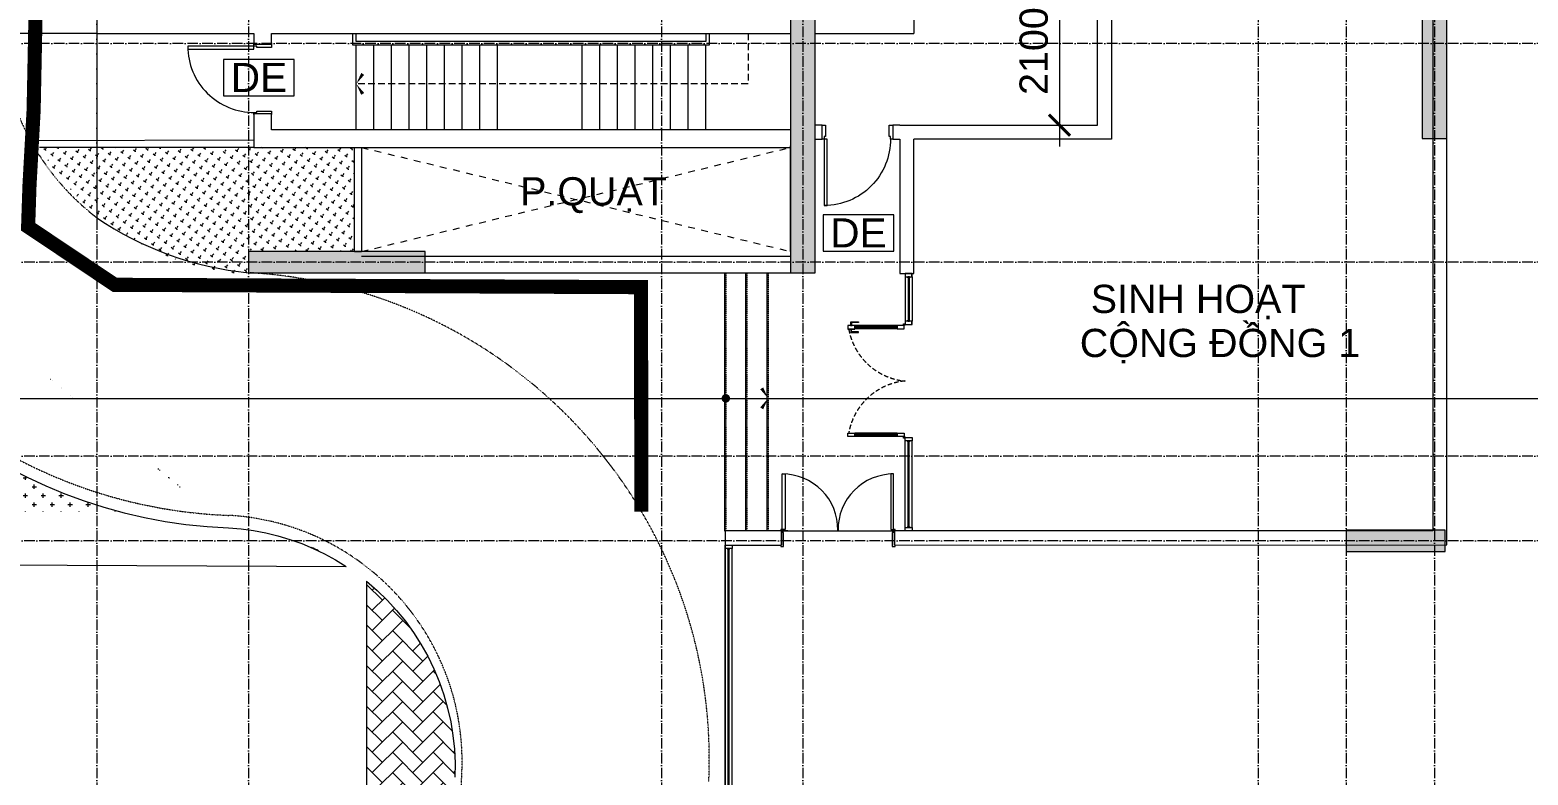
# Model space of a CAD drawing. Header units: millimetres. Extents: x -55734 to 162275, y 47779 to 197208.
# Drawn here: x -9447 to 11775, y 86175 to 96735 of the extents above; entities that cross this region are included whole.
import ezdxf
from ezdxf.enums import TextEntityAlignment as Align
from ezdxf.xclip import XClip

# ---------------------------------------------------------------- set-up
doc = ezdxf.new("R2010")
doc.units = ezdxf.units.MM
doc.header["$XCLIPFRAME"] = 0
for name, pattern in [('Dash', [6.35, 3.175, -3.175]), ('gf$0$Dash', [6, 3, -3]), ('Grid Line', [4.2, 3, -0.6, 0, -0.6]), ('HIDDEN2', [4.7625, 3.175, -1.5875]), ('HIDDENX2', [0.75, 0.5, -0.25]), ('Overhead 1_16_', [2.579687, 1.5875, -0.992188]), ('PHANTOM', [63.5, 31.75, -6.35, 6.35, -6.35, 6.35, -6.35])]:
    doc.linetypes.add(name, pattern=pattern)
for name, color, linetype, lineweight in [('@ color hatch', 7, 'Continuous', 13), ('A-DETL-GENF', 31, 'Continuous', 5), ('A-DETL-GENF-HDLN', 161, 'Dash', 5), ('A-FLOR-PATT', 8, 'Continuous', 9), ('CHU', 181, 'Continuous', 5), ('CUA', 31, 'Continuous', 9), ('DIM', 1, 'Continuous', 5), ('G-ANNO-SYMB', 111, 'Continuous', 5), ('HATCH-1', 8, 'Continuous', 5), ('NET THAY 2', 55, 'Continuous', 5), ('NET-CAT', 3, 'Continuous', 15), ('NET-THAY', 2, 'Continuous', 9), ('NET-THAY-2', 55, 'Continuous', 13), ('S-STRS', 31, 'Continuous', 5), ('TRUC', 225, 'Continuous', 5), ('X-COT HAM$0$LC.HA', 8, 'Continuous', 9), ('Y-GHI CHU PCCC$0$Z-CT1-GHI CHU TT$0$KI-HIEU', 6, 'Continuous', 13)]:
    doc.layers.add(name, color=color, linetype=linetype, lineweight=lineweight)
doc.layers.add('CGXD', color=5, linetype='HIDDEN2')
doc.layers.add('RD-AB', color=4, linetype='PHANTOM')
doc.styles.add('Arial_3', font='Font - TrueType - Arial.ttf', dxfattribs={"height": 500})
doc.styles.add('TA1', font='Font - TrueType - Arial.ttf')
doc.styles.add('Y-GHI CHU PCCC$0$Arial', font='Font - TrueType - Arial.ttf')
doc.dimstyles.new('D_200_KTx2', dxfattribs={"dimtxt": 400, "dimasz": 300, "dimexe": 300, "dimexo": 300, "dimgap": 160, "dimtad": 1, "dimdec": 0, "dimzin": 9, "dimtxsty": 'TA1', "dimblk": 'ARCHTICK', "dimcen": 1, "dimdle": 300, "dimclrd": 256, "dimclre": 256, "dimclrt": 7, "dimadec": 0, "dimazin": 0, "dimtfac": 1, "dimtdec": 0, "dimtix": 1, "dimtmove": 1, "dimatfit": 3, "dimldrblk": 'ARCHTICK', "dimfxl": 1, "dimtolj": 1, "dimtzin": 0, "dimlwd": -1, "dimlwe": -1, "dimarcsym": 0})

# ---------------------------------------------------------------- blocks, each defined once
blk = doc.blocks.new('ALC1807-ASCENT PLAZA-KET CAU_rvt-1-MẶT BẰNG TẦNG 1')
at = {"layer": 'X-COT HAM$0$LC.HA'}
h = blk.add_hatch(color=256, dxfattribs=at)
h.dxf.hatch_style = 1
h.paths.add_polyline_path([(1326, 21700), (1676, 21700), (1676, 26650), (1326, 26650)])
h = blk.add_hatch(color=256, dxfattribs=at)
h.dxf.hatch_style = 1
h.paths.add_polyline_path([(10626, 25950), (10276, 25950), (10276, 23600), (10626, 23600)])
h = blk.add_hatch(color=256, dxfattribs=at)
h.dxf.hatch_style = 1
h.paths.add_polyline_path([(-3849, 21700), (-3849, 22000), (-6349, 22000), (-6349, 21700)])
h = blk.add_hatch(color=256, dxfattribs=at)
h.dxf.hatch_style = 1
h.paths.add_polyline_path([(10601, 17750), (10601, 18050), (9201, 18050), (9201, 17750)])
at = {"ltscale": 1000}
for points in [[(1326, 21700), (1676, 21700), (1676, 26650), (1326, 26650)], [(-3849, 21700), (-3849, 22000), (-6349, 22000), (-6349, 21700)], [(10601, 17750), (10601, 18050), (9201, 18050), (9201, 17750)]]:
    blk.add_lwpolyline(points, close=True, dxfattribs=at)
at = {"ltscale": 1000, "elevation": 0}
blk.add_lwpolyline([(10626, 25950), (10276, 25950), (10276, 23600), (10626, 23600)], close=True, dxfattribs=at)
blk = doc.blocks.new('CUA 1 CANH MO - 2 - Type 1000-V7-MẶT BẰNG TẦNG 1')
at = {"layer": 'CUA', "lineweight": 5}
for p, q in [((-399, 123), (-349, 123)), ((-349, 123), (-349, -86)), ((551, 123), (601, 123)), ((551, -86), (551, 123)), ((-369, -127), (-399, -127)), ((-369, -86), (-369, -127)), ((-349, -86), (-369, -86)), ((571, -86), (551, -86)), ((571, -127), (571, -86)), ((601, -127), (571, -127))]:
    blk.add_line(p, q, dxfattribs=at)
at = {"layer": 'CUA'}
for p, q in [((-328, -127), (-368, -127)), ((-368, -127), (-368, -1065)), ((-328, -1065), (-328, -127)), ((-368, -1065), (-328, -1065))]:
    blk.add_line(p, q, dxfattribs=at)
at = {"layer": 'CUA', "lineweight": 5}
blk.add_arc((-368, -127), 938, 270, 0.5, dxfattribs=at)
blk = doc.blocks.new('CUA 2 CANH MO KHUNG NHOM - 1 - Type 1-1152387-MẶT BẰNG TẦNG 1')
at = {"layer": 'CUA'}
for p, q in [((-688, 911), (-648, 911)), ((-688, 122), (-688, 911)), ((-648, 911), (-648, 122)), ((850, 911), (850, 122)), ((890, 911), (850, 911)), ((890, 122), (890, 911)), ((-648, 122), (-688, 122)), ((850, 122), (890, 122))]:
    blk.add_line(p, q, dxfattribs=at)
at = {"layer": 'CUA', "lineweight": 5}
for p, q in [((-689, 122), (-709, 122)), ((-709, 122), (-709, 102)), ((-709, 102), (-699, 102)), ((-699, 102), (-699, -98)), ((-689, 81), (-689, 122)), ((-669, 81), (-689, 81)), ((-669, -118), (-669, 81)), ((891, 81), (871, 81)), ((871, 81), (871, -118)), ((911, 122), (891, 122)), ((891, 122), (891, 81)), ((901, -98), (901, 102)), ((901, 102), (911, 102)), ((911, 102), (911, 122)), ((-699, -98), (-709, -98)), ((-709, -98), (-709, -118)), ((-709, -118), (-669, -118)), ((871, -118), (911, -118)), ((911, -98), (901, -98)), ((911, -118), (911, -98))]:
    blk.add_line(p, q, dxfattribs=at)
for centre, start, end in [((-688, 122), 359.5, 90), ((890, 122), 90, 180.5)]:
    blk.add_arc(centre, 788, start, end, dxfattribs=at)
blk = doc.blocks.new('CUA 1 CANH MO - 2 - Type 1000-1152411-MẶT BẰNG TẦNG 1')
at = {"layer": 'CUA'}
for p, q in [((-368, 1040), (-328, 1040)), ((-368, 102), (-368, 1040)), ((-328, 1040), (-328, 102)), ((-328, 102), (-368, 102))]:
    blk.add_line(p, q, dxfattribs=at)
at = {"layer": 'CUA', "lineweight": 5}
for p, q in [((-369, 102), (-399, 102)), ((-399, 102), (-399, -98)), ((-369, 61), (-369, 102)), ((-349, 61), (-369, 61)), ((-349, -98), (-349, 61)), ((571, 61), (551, 61)), ((551, 61), (551, -98)), ((601, 102), (571, 102)), ((571, 102), (571, 61)), ((601, -98), (601, 102)), ((-399, -98), (-349, -98)), ((551, -98), (601, -98))]:
    blk.add_line(p, q, dxfattribs=at)
blk.add_arc((-368, 102), 938, 359.5, 90, dxfattribs=at)
blk = doc.blocks.new('_ARCHTICK')
at = {"color": 0, "linetype": 'ByBlock', "const_width": 0.15}
blk.add_lwpolyline([(-0.5, -0.5), (0.5, 0.5)], dxfattribs=at)
blk = doc.blocks.new('*D147')
at = {"layer": 'Defpoints', "color": 0, "transparency": 16777216}
for p in [(4225, 97485), (4225, 95385), (5139, 95385)]:
    blk.add_point(p, dxfattribs=at)
at = {"layer": 'DIM', "transparency": 16777216}
for p, q in [((5139, 97785), (5139, 95085)), ((4525, 97485), (5439, 97485)), ((4525, 95385), (5439, 95385))]:
    blk.add_line(p, q, dxfattribs=at)
at = {"layer": 'DIM', "transparency": 16777216, "xscale": 300, "yscale": 300, "zscale": 300}
for p, rotation in [((5139, 97485), 90), ((5139, 95385), 270)]:
    blk.add_blockref('_ARCHTICK', p, dxfattribs=dict(at, rotation=rotation))
at = {"layer": 'DIM', "color": 7, "transparency": 16777216, "insert": (4774, 96435), "char_height": 400, "attachment_point": 5, "rotation": 90, "style": 'TA1'}
blk.add_mtext('\\A1;2100', dxfattribs=at)
blk = doc.blocks.new('A$C1F0A2BF7')
at = {"layer": '@ color hatch', "ltscale": 0.5}
h = blk.add_hatch(dxfattribs=at)
h.set_pattern_fill('CROSS', color=139, scale=20)
h.set_pattern_definition([(0, (55733.8, 33492.42), (127, 127), [63.5, -190.5]), (90, (55765.55, 33460.67), (-127, 127), [63.5, -190.5])])
edge = h.paths.add_edge_path()
edge.add_line((42436.6, 57051.7), (42323.1, 57251.7))
edge.add_line((42323.1, 57251.7), (42283.8, 56540.1))
edge.add_line((42283.8, 56540.1), (42189.8, 53690.3))
edge.add_line((42189.8, 53690.3), (44821.5, 51926.8))
edge.add_line((44821.5, 51926.8), (44789.5, 50966.8))
edge.add_line((44789.5, 50966.8), (50766.5, 50964.5))
edge.add_arc((48908.3, 48117.2), 3400, 56.87117, 86.76506)
edge.add_ellipse((49364.3, 58682.5), major_axis=(2016.5, 6891.7), ratio=0.9883415, start_angle=119.26848, end_angle=194.36067, ccw=False)
at = {"layer": 'CGXD', "ltscale": 200, "const_width": 200, "elevation": 0}
blk.add_lwpolyline([(45467.8, 74512.2), (46406.7, 74451.5), (47194.7, 63486.7), (46424.3, 63316.7), (46421.1, 61568.3), (46338.6, 57428.9), (46280, 56364.3), (46260.6, 55777.3), (47488.1, 54954.9), (54942.4, 54921.5), (54956.3, 47953.8), (54990.5, 43945.3), (54923.3, 39987.5), (55072.6, 34371), (55051, 33492.5), (97748, 33429.5), (96763.2, 41536.6), (96759.2, 45314.9)], dxfattribs=at)
at = {"layer": 'RD-AB', "ltscale": 30, "const_width": 300, "elevation": 0}
blk.add_lwpolyline([(44789.5, 50966.7), (50950.5, 50939.2), (50956.6, 47932.5), (50990.5, 43962.1), (50922.6, 39968.1), (51071.5, 34366.8), (50997.7, 31365.3), (51047.4, 29498.3), (102264.3, 29422.6), (100763.2, 41780.6), (136969.9, 46270.9), (170677.3, 50201.1)], dxfattribs=at)
blk = doc.blocks.new('*U176')
for p, q in [((-788, 112), (-788, 712)), ((-771, 699, 0), (-771, 126, 0)), ((-754, 699, 0), (-754, 126, 0)), ((-738, 112), (-738, 712)), ((737, 112), (737, 712)), ((754, 699, 0), (754, 126, 0)), ((771, 699, 0), (771, 126, 0)), ((788, 112), (788, 712)), ((-2075, 0, 0), (-850, 0, 0)), ((1475, 0, 0), (850, 0, 0)), ((-2075, -100, 0), (-850, -100, 0)), ((-2062, -42, 0), (-863, -42, 0)), ((-2062, -58, 0), (-863, -58, 0)), ((1475, -100, 0), (850, -100, 0)), ((1462, -42, 0), (863, -42, 0)), ((1462, -58, 0), (863, -58, 0))]:
    blk.add_line(p, q)
at = {"color": 1}
for p, q in [((-763, 119, 0), (-763, 706, 0)), ((762, 119, 0), (762, 706, 0)), ((-857, -50, 0), (-2068, -50, 0)), ((857, -50, 0), (1468, -50, 0))]:
    blk.add_line(p, q, dxfattribs=at)
at = {"ltscale": 100}
for p, q in [((-2075, -61, 0), (-2075, -39, 0)), ((-2075, -61, 0), (-2075, -39, 0)), ((-850, -61, 0), (-850, -39, 0)), ((-850, -61, 0), (-850, -39, 0)), ((850, -61, 0), (850, -39, 0)), ((850, -61, 0), (850, -39, 0)), ((1475, -61, 0), (1475, -39, 0)), ((1475, -61, 0), (1475, -39, 0))]:
    blk.add_line(p, q, dxfattribs=at)
for points in [[(-738, 712), (-788, 712), (-788, 812), (-738, 812)], [(-740, 714), (-786, 714), (-786, 810), (-740, 810)], [(737, 712), (788, 712), (788, 812), (737, 812)], [(740, 714), (786, 714), (786, 810), (740, 810)], [(-2125, -100), (-2125, 0), (-2075, 0), (-2075, -100)], [(-850, 0), (-800, 0), (-800, -100), (-850, -100)], [(-738, 12), (-788, 12), (-788, 112), (-738, 112)], [(-740, 14), (-786, 14), (-786, 110), (-740, 110)], [(737, 12), (788, 12), (788, 112), (737, 112)], [(740, 14), (786, 14), (786, 110), (740, 110)], [(850, 0), (800, 0), (800, -100), (850, -100)], [(1525, -100), (1525, 0), (1475, 0), (1475, -100)], [(-2123, -98), (-2123, -2), (-2077, -2), (-2077, -98)], [(-848, -2), (-802, -2), (-802, -98), (-848, -98)], [(848, -2), (802, -2), (802, -98), (848, -98)], [(1523, -98), (1523, -2), (1477, -2), (1477, -98)]]:
    blk.add_lwpolyline(points, close=True)
at = {"elevation": 0}
for points in [[(-752, 712), (-774, 712), (-774, 700, 0.414214), (-773, 699), (-770, 699, 0.414214), (-769, 700, 0.414214), (-770, 700), (-772, 700, -0.414214), (-773, 701), (-773, 711, -0.414214), (-772, 711), (-753, 711, -0.414214), (-753, 711), (-753, 701, -0.414214), (-753, 700), (-756, 700, 0.414214), (-756, 700, 0.414214), (-756, 699), (-752, 699, 0.414214), (-752, 700), (-752, 712)], [(752, 712), (774, 712), (774, 700, -0.414214), (773, 699), (770, 699, -0.414214), (769, 700, -0.414214), (770, 700), (772, 700, 0.414214), (772, 701), (772, 711, 0.414214), (772, 711), (753, 711, 0.414214), (752, 711), (752, 701, 0.414214), (753, 700), (756, 700, -0.414214), (756, 700, -0.414214), (756, 699), (752, 699, -0.414214), (752, 700), (752, 712)], [(-2075, -39), (-2075, -61), (-2062, -61, 0.414214), (-2062, -61), (-2062, -57, 0.414214), (-2062, -57, 0.414214), (-2063, -57), (-2063, -60, -0.414214), (-2063, -60), (-2073, -60, -0.414214), (-2074, -60), (-2074, -41, -0.414214), (-2073, -40), (-2063, -40, -0.414214), (-2063, -41), (-2063, -43, 0.414214), (-2062, -44, 0.414214), (-2062, -43), (-2062, -40, 0.414214), (-2062, -39), (-2075, -39)], [(-850, -39), (-850, -61), (-863, -61, -0.414214), (-863, -61), (-863, -57, -0.414214), (-863, -57, -0.414214), (-862, -57), (-862, -60, 0.414214), (-862, -60), (-852, -60, 0.414214), (-851, -60), (-851, -41, 0.414214), (-852, -40), (-862, -40, 0.414214), (-862, -41), (-862, -43, -0.414214), (-863, -44, -0.414214), (-863, -43), (-863, -40, -0.414214), (-863, -39), (-850, -39)], [(850, -39), (850, -61), (863, -61, 0.414214), (863, -61), (863, -57, 0.414214), (863, -57, 0.414214), (862, -57), (862, -60, -0.414214), (862, -60), (852, -60, -0.414214), (851, -60), (851, -41, -0.414214), (852, -40), (862, -40, -0.414214), (862, -41), (862, -43, 0.414214), (863, -44, 0.414214), (863, -43), (863, -40, 0.414214), (863, -39), (850, -39)], [(1475, -39), (1475, -61), (1462, -61, -0.414214), (1462, -61), (1462, -57, -0.414214), (1462, -57, -0.414214), (1463, -57), (1463, -60, 0.414214), (1463, -60), (1473, -60, 0.414214), (1474, -60), (1474, -41, 0.414214), (1473, -40), (1463, -40, 0.414214), (1463, -41), (1463, -43, -0.414214), (1462, -44, -0.414214), (1462, -43), (1462, -40, -0.414214), (1462, -39), (1475, -39)]]:
    blk.add_lwpolyline(points, format="xyb", dxfattribs=at)
at = {"color": 8, "lineweight": 5, "elevation": 0}
for points in [[(-765, 706, -0.110226), (-765, 706), (-760, 706, -0.110226), (-760, 706, -0.547587), (-760, 702, 0.371535), (-760, 702, -0.207699), (-760, 698, 0.626616), (-760, 697, 0.088099), (-754, 699), (-757, 699), (-757, 702), (-755, 702), (-759, 707, 0.26277), (-759, 707), (-763, 707), (-766, 707, 0.26277), (-766, 707), (-770, 702), (-768, 702), (-768, 699), (-771, 699, 0.088099), (-765, 697, 0.626616), (-765, 698, -0.207699), (-765, 702, 0.371535), (-765, 702, -0.547587)], [(765, 706, 0.110226), (765, 706), (760, 706, 0.110226), (760, 706, 0.547587), (760, 702, -0.371535), (760, 702, 0.207699), (760, 698, -0.626616), (760, 697, -0.088099), (754, 699), (757, 699), (757, 702), (755, 702), (759, 707, -0.26277), (759, 707), (762, 707), (766, 707, -0.26277), (766, 707), (770, 702), (768, 702), (768, 699), (771, 699, -0.088099), (765, 697, -0.626616), (765, 698, 0.207699), (765, 702, -0.371535), (765, 702, 0.547587)], [(-765, 119, 0.110226), (-765, 119), (-760, 119, 0.110226), (-760, 119, 0.547587), (-760, 123, -0.371535), (-760, 123, 0.207699), (-760, 127, -0.626616), (-760, 128, -0.088099), (-754, 126), (-757, 126), (-757, 123), (-755, 123), (-759, 118, -0.26277), (-759, 118), (-763, 118), (-766, 118, -0.26277), (-766, 118), (-770, 123), (-768, 123), (-768, 126), (-771, 126, -0.088099), (-765, 128, -0.626616), (-765, 127, 0.207699), (-765, 123, -0.371535), (-765, 123, 0.547587)], [(765, 119, -0.110226), (765, 119), (760, 119, -0.110226), (760, 119, -0.547587), (760, 123, 0.371535), (760, 123, -0.207699), (760, 127, 0.626616), (760, 128, 0.088099), (754, 126), (757, 126), (757, 123), (755, 123), (759, 118, 0.26277), (759, 118), (762, 118), (766, 118, 0.26277), (766, 118), (770, 123), (768, 123), (768, 126), (771, 126, 0.088099), (765, 128, 0.626616), (765, 127, -0.207699), (765, 123, 0.371535), (765, 123, -0.547587)]]:
    blk.add_lwpolyline(points, format="xyb", close=True, dxfattribs=at)
at = {"color": 1, "elevation": 0}
for points in [[(-760, 119), (-765, 119), (-765, 706), (-760, 706)], [(760, 119), (765, 119), (765, 706), (760, 706)]]:
    blk.add_lwpolyline(points, close=True, dxfattribs=at)
for points in [[(687, 662), (697, 662), (697, 757), (728, 757, -0.063254), (727, 760), (727, 765, -0.063254), (728, 767), (687, 767), (687, 757)], [(737, 775), (737, 750, -0.414214), (727, 760), (727, 765, -0.414214)], [(788, 775), (788, 750, 0.414214), (798, 760), (798, 765, 0.414214)], [(838, 662), (828, 662), (828, 757), (797, 757, 0.063254), (798, 760), (798, 765, 0.063254), (797, 767), (838, 767), (838, 757)]]:
    blk.add_lwpolyline(points, format="xyb", close=True)
for points in [[(-752, 112), (-774, 112), (-774, 125, -0.414214), (-773, 126), (-770, 126, -0.414214), (-769, 125, -0.414214), (-770, 124), (-772, 124, 0.414214), (-773, 124), (-773, 114, 0.414214), (-772, 114), (-753, 114, 0.414214), (-753, 114), (-753, 124, 0.414214), (-753, 124), (-756, 124, -0.414214), (-756, 125, -0.414214), (-756, 126), (-752, 126, -0.414214), (-752, 125), (-752, 112)], [(752, 112), (774, 112), (774, 125, 0.414214), (773, 126), (770, 126, 0.414214), (769, 125, 0.414214), (770, 124), (772, 124, -0.414214), (772, 124), (772, 114, -0.414214), (772, 114), (753, 114, -0.414214), (752, 114), (752, 124, -0.414214), (753, 124), (756, 124, 0.414214), (756, 125, 0.414214), (756, 126), (752, 126, 0.414214), (752, 125), (752, 112)]]:
    blk.add_lwpolyline(points, format="xyb")
at = {"elevation": 0}
for points in [[(-2075, -41), (-2075, -60)], [(-2075, -41), (-2075, -60)], [(-850, -41), (-850, -60)], [(-850, -41), (-850, -60)], [(850, -41), (850, -60)], [(850, -41), (850, -60)], [(1475, -41), (1475, -60)], [(1475, -41), (1475, -60)]]:
    blk.add_lwpolyline(points, dxfattribs=at)
at = {"color": 8, "lineweight": 5}
for points in [[(-2068, -52, -0.110226), (-2068, -52), (-2068, -48, -0.110226), (-2068, -48, -0.547587), (-2065, -47, 0.371535), (-2064, -47, -0.207699), (-2060, -47, 0.626616), (-2060, -47, 0.088099), (-2062, -42), (-2062, -44), (-2065, -44), (-2065, -43), (-2069, -46, 0.26277), (-2070, -47), (-2070, -50), (-2070, -53, 0.26277), (-2069, -54), (-2065, -57), (-2065, -56), (-2062, -56), (-2062, -58, 0.088099), (-2060, -53, 0.626616), (-2060, -53, -0.207699), (-2064, -53, 0.371535), (-2065, -53, -0.547587)], [(-857, -52, 0.110226), (-857, -52), (-857, -48, 0.110226), (-857, -48, 0.547587), (-860, -47, -0.371535), (-861, -47, 0.207699), (-865, -47, -0.626616), (-865, -47, -0.088099), (-863, -42), (-863, -44), (-860, -44), (-860, -43), (-856, -46, -0.26277), (-855, -47), (-855, -50), (-855, -53, -0.26277), (-856, -54), (-860, -57), (-860, -56), (-863, -56), (-863, -58, -0.088099), (-865, -53, -0.626616), (-865, -53, 0.207699), (-861, -53, -0.371535), (-860, -53, 0.547587)], [(857, -52, -0.110226), (857, -52), (857, -48, -0.110226), (857, -48, -0.547587), (860, -47, 0.371535), (861, -47, -0.207699), (865, -47, 0.626616), (865, -47, 0.088099), (863, -42), (863, -44), (860, -44), (860, -43), (856, -46, 0.26277), (855, -47), (855, -50), (855, -53, 0.26277), (856, -54), (860, -57), (860, -56), (863, -56), (863, -58, 0.088099), (865, -53, 0.626616), (865, -53, -0.207699), (861, -53, 0.371535), (860, -53, -0.547587)], [(1468, -52, 0.110226), (1468, -52), (1468, -48, 0.110226), (1468, -48, 0.547587), (1465, -47, -0.371535), (1464, -47, 0.207699), (1460, -47, -0.626616), (1460, -47, -0.088099), (1462, -42), (1462, -44), (1465, -44), (1465, -43), (1469, -46, -0.26277), (1470, -47), (1470, -50), (1470, -53, -0.26277), (1469, -54), (1465, -57), (1465, -56), (1462, -56), (1462, -58, -0.088099), (1460, -53, -0.626616), (1460, -53, 0.207699), (1464, -53, -0.371535), (1465, -53, 0.547587)]]:
    blk.add_lwpolyline(points, format="xyb", close=True, dxfattribs=at)
at = {"color": 1}
for points in [[(-857, -48), (-857, -53), (-2068, -53), (-2068, -48)], [(857, -48), (857, -53), (1468, -53), (1468, -48)]]:
    blk.add_lwpolyline(points, close=True, dxfattribs=at)
for centre, radius in [((-800, 12), 12.5), ((-800, 12), 10.5), ((800, 12), 12.5), ((800, 12), 10.5)]:
    blk.add_circle(centre, radius)
at = {"color": 8, "linetype": 'HIDDEN2', "lineweight": 5, "ltscale": 20}
for centre, start, end in [((-893, -86), 5.5004, 79.9944), ((893, -86), 100.0056, 174.4996)]:
    blk.add_arc(centre, 898, start, end, dxfattribs=at)
blk = doc.blocks.new('*U180')
for p, q in [((6190, 100, 0), (50, 100, 0)), ((6190, 0, 0), (50, 0, 0)), ((6177, 58, 0), (63, 58, 0)), ((6177, 42, 0), (63, 42, 0))]:
    blk.add_line(p, q)
at = {"ltscale": 100}
for p, q in [((50, 61, 0), (50, 39, 0)), ((50, 61, 0), (50, 39, 0)), ((6190, 61, 0), (6190, 39, 0)), ((6190, 61, 0), (6190, 39, 0))]:
    blk.add_line(p, q, dxfattribs=at)
at = {"color": 1, "lineweight": 0, "ltscale": 10}
blk.add_line((57, 50, 0), (6183, 50, 0), dxfattribs=at)
at = {"ltscale": 25, "elevation": 0}
for points in [[(0, 0), (50, 0), (50, 100), (0, 100)], [(2, 2), (48, 2), (48, 98), (2, 98)]]:
    blk.add_lwpolyline(points, close=True, dxfattribs=at)
at = {"elevation": 0}
for points in [[(50, 39), (50, 61), (63, 61, -0.414214), (63, 60), (63, 57, -0.414214), (63, 56, -0.414214), (62, 57), (62, 59, 0.414214), (62, 60), (52, 60, 0.414214), (51, 59), (51, 40, 0.414214), (52, 40), (62, 40, 0.414214), (62, 40), (62, 43, -0.414214), (63, 43, -0.414214), (63, 43), (63, 39, -0.414214), (63, 39), (50, 39)], [(6190, 39), (6190, 61), (6177, 61, 0.414214), (6177, 60), (6177, 57, 0.414214), (6177, 56, 0.414214), (6178, 57), (6178, 59, -0.414214), (6178, 60), (6188, 60, -0.414214), (6189, 59), (6189, 40, -0.414214), (6188, 40), (6178, 40, -0.414214), (6178, 40), (6178, 43, 0.414214), (6177, 43, 0.414214), (6177, 43), (6177, 39, 0.414214), (6177, 39), (6190, 39)]]:
    blk.add_lwpolyline(points, format="xyb", dxfattribs=at)
for points in [[(50, 40), (50, 59)], [(50, 40), (50, 59)], [(6190, 40), (6190, 59)], [(6190, 40), (6190, 59)]]:
    blk.add_lwpolyline(points, dxfattribs=at)
for points in [[(57, 52, 0.110226), (57, 52), (57, 48, 0.110226), (57, 48, 0.547587), (60, 47, -0.371535), (61, 47, 0.207699), (65, 47, -0.626616), (65, 47, -0.088099), (63, 42), (63, 44), (60, 44), (60, 43), (56, 46, -0.26277), (55, 47), (55, 50), (55, 53, -0.26277), (56, 54), (60, 57), (60, 56), (63, 56), (63, 58, -0.088099), (65, 53, -0.626616), (65, 53, 0.207699), (61, 53, -0.371535), (60, 53, 0.547587)], [(6183, 52, -0.110226), (6183, 52), (6183, 48, -0.110226), (6183, 48, -0.547587), (6180, 47, 0.371535), (6179, 47, -0.207699), (6175, 47, 0.626616), (6175, 47, 0.088099), (6177, 42), (6177, 44), (6180, 44), (6180, 43), (6184, 46, 0.26277), (6185, 47), (6185, 50), (6185, 53, 0.26277), (6184, 54), (6180, 57), (6180, 56), (6177, 56), (6177, 58, 0.088099), (6175, 53, 0.626616), (6175, 53, -0.207699), (6179, 53, 0.371535), (6180, 53, -0.547587)]]:
    blk.add_lwpolyline(points, format="xyb", close=True)
for points in [[(57, 47), (57, 52), (6183, 52), (6183, 47)], [(6240, 100), (6240, 0), (6190, 0), (6190, 100)], [(6238, 98), (6238, 2), (6192, 2), (6192, 98)]]:
    blk.add_lwpolyline(points, close=True)
blk = doc.blocks.new('Y-GHI CHU PCCC$0$A$C53D4240F')
at = {"color": 8, "ltscale": 30}
blk.add_lwpolyline([(-267, -138), (267, -138), (267, 137), (-267, 137)], close=True, dxfattribs=at)
at = {"color": 8, "style": 'Y-GHI CHU PCCC$0$Arial'}
blk.add_text('DE', height=220, dxfattribs=at).set_placement((0, 0), align=Align.MIDDLE_CENTER)

msp = doc.modelspace()

# ---------------------------------------------------------------- hatches: boundary and pattern name
at = {"layer": 'A-FLOR-PATT', "lineweight": 5}
h = msp.add_hatch(dxfattribs=at)
h.set_pattern_fill('FP_14', color=256, style=0, pattern_type=2)
h.set_pattern_definition([(97.219, (-2071013.1, -1785162.39), (-100.375984, 77.8062945), [23.812, -155.793]), (52.219, (-2071013.1, -1785162.39), (-100.3754935, 77.8059143), [23.813, -103.188]), (142.219, (-2071013.1, -1785162.39), (-77.8059143, -100.3754935), [23.813, -103.188])])
edge = h.paths.add_edge_path()
edge.add_line((-6349.6, 93269.6), (-6349.6, 93594.6))
edge.add_line((-6349.6, 93594.6), (-4849.6, 93594.6))
edge.add_line((-4849.6, 93594.6), (-4849.6, 95069.6))
edge.add_line((-4849.6, 95069.6), (-9310.8, 95069.6))
edge.add_line((-9310.8, 95069.6), (-9243.7, 94959.7))
edge.add_line((-9243.7, 94959.7), (-9130.8, 94792))
edge.add_line((-9130.8, 94792), (-9008.2, 94631.4))
edge.add_line((-9008.2, 94631.4), (-8876.2, 94478.4))
edge.add_line((-8876.2, 94478.4), (-8735.4, 94333.5))
edge.add_line((-8735.4, 94333.5), (-8586.2, 94197.2))
edge.add_line((-8586.2, 94197.2), (-8509.4, 94134.4))
edge.add_arc((-6101.8, 97017.8), 3756.4, 230.1383, 266.21692)
h = msp.add_hatch(dxfattribs=at)
h.set_pattern_fill('AR-HBONE', color=256, scale=2, style=0)
h.paths.add_polyline_path([(365.7, 67690.6), (8526.3, 67690.6), (8245.2, 67760.1), (7967, 67840.3), (7691.9, 67930.9), (7420.5, 68031.9), (7153.2, 68143.1), (6890.2, 68264.4), (6632, 68395.6), (6379, 68536.4), (6131.5, 68686.8), (5889.9, 68846.4), (5654.5, 69015.1), (5425.7, 69192.5), (5203.7, 69378.6), (2104.6, 71594.6), (400.4, 71594.6), (400.4, 71894.6), (1685, 71894.6), (-731.4, 73622.4), (-966.1, 73797.6), (-1193.3, 73982.3), (-1412.8, 74176.3), (-1624, 74379.2), (-1826.7, 74590.6), (-2020.5, 74810.2), (-2205.1, 75037.5), (-2380.2, 75272.3), (-2545.4, 75514.2), (-2700.5, 75762.6), (-2870.2, 76065.6), (-3000.2, 76322.4), (-3122.1, 76590.2), (-3228.6, 76851.3), (-3326.6, 77122.4), (-3413.5, 77397.5), (-3489.3, 77675.9), (-3553.6, 77957.3), (-3606.5, 78241.1), (-3647.9, 78526.9), (-3677.5, 78814.2), (-3695.5, 79102.4), (-3701.7, 79391.2), (-3695.4, 79693.8), (-3674.4, 80070.1), (-3427.9, 86149), (-3425.7, 86346), (-3435.6, 86548.7), (-3457.6, 86750.6), (-3491.6, 86951), (-3537.6, 87149.1), (-3595.3, 87344.4), (-3664.8, 87536), (-3725.7, 87682.2), (-3811.8, 87859.3), (-3908, 88031.1), (-4014, 88197.1), (-4129.5, 88356.7), (-4253.9, 88509.3), (-4387.1, 88654.5), (-4528.4, 88791.7), (-4677.4, 88920.5), (-4677.4, 86026.3), (-4643.5, 82054.4), (-4643.5, 82054), (-4711.2, 78063.6), (-4562.2, 72459.3), (-4562.2, 72459.2), (-4636, 69457.7), (-4589, 67690.6), (-4586.4, 67690.6)], flags=0)

# ---------------------------------------------------------------- linework, layer by layer
at = {"layer": 'A-DETL-GENF'}
for p, q in [((1325.4, 93594.6, 0), (1325.4, 95094.6, 0)), ((-4749.6, 95069.6, 0), (-4749.6, 93593.8, 0)), ((-4749.6, 93528.8, 0), (1325.4, 93529.6, 0))]:
    msp.add_line(p, q, dxfattribs=at)
at = {"layer": 'A-DETL-GENF-HDLN', "ltscale": 30}
for p, q in [((-4749.6, 95069.6, 0), (1325.4, 93595.4, 0)), ((-4749.6, 93593.8, 0), (1325.4, 95069.6, 0))]:
    msp.add_line(p, q, dxfattribs=at)
at = {"layer": 'G-ANNO-SYMB'}
msp.add_line((-22737.9, 91513.7, 0), (107315.2, 91513.7, 0), dxfattribs=at)
at = {"layer": 'HATCH-1', "linetype": 'HIDDEN2', "ltscale": 30, "elevation": 0}
for points in [[(725.4, 96684.6), (725.4, 95969.6), (-4824.6, 95969.6)], [(410.4, 91513.7), (1010.4, 91513.7)]]:
    msp.add_lwpolyline(points, dxfattribs=at)
at = {"layer": 'HATCH-1', "elevation": 0}
for points in [[(-4733.2, 96111.1, 50, 0, 0), (-4824.6, 95969.6, 0, 50, 0), (-4733.2, 95828.2, 50, 50, 0)], [(919, 91655.1, 50, 0, 0), (1010.4, 91513.7, 0, 50, 0), (919, 91372.2, 50, 50, 0)]]:
    msp.add_lwpolyline(points, format="xyseb", dxfattribs=at)
at = {"layer": 'HATCH-1', "linetype": 'HIDDENX2', "ltscale": 100, "const_width": 60, "elevation": 0}
msp.add_lwpolyline([(410.4, 91543.7, -1), (410.4, 91483.7, -1)], format="xyb", close=True, dxfattribs=at)
at = {"layer": 'NET-CAT'}
for p, q in [((5875, 102894.5, 0), (5875, 95184.6, 0)), ((3075.4, 100434.6, 0), (3075.4, 96684.6, 0)), ((5675, 95384.6, 0), (5675, 100434.6, 0)), ((10425.4, 98386.1, 0), (10425.4, 89636.1, 0)), ((10625.4, 89436.1, 0), (10625.4, 98186.1, 0)), ((-8499.6, 96884.6, 0), (-8499.6, 96684.6, 0)), ((-8499.6, 96684.6, 0), (-6274.6, 96684.6, 0)), ((-6274.6, 96684.6, 0), (-6274.6, 96534.6, 0)), ((-6024.6, 96534.6, 0), (-6024.6, 96684.6, 0)), ((-6024.6, 96684.6, 0), (1325.4, 96684.6, 0)), ((1675.4, 96684.6, 0), (2875.4, 96684.6, 0)), ((2875.4, 96684.6, 0), (3075.4, 96684.6, 0)), ((-6274.6, 96534.6, 0), (-6024.6, 96534.6, 0)), ((-6274.6, 95544.6, 0), (-6274.6, 95069.6, 0)), ((-6024.6, 95544.6, 0), (-6274.6, 95544.6, 0)), ((-6024.6, 95319.6, 0), (-6024.6, 95544.6, 0)), ((1325.4, 95319.6, 0), (-6024.6, 95319.6, 0)), ((1775.4, 95384.6, 0), (1675.4, 95384.6, 0)), ((1775.4, 95184.6, 0), (1775.4, 95384.6, 0)), ((2875.4, 95384.6, 0), (2775.4, 95384.6, 0)), ((2775.4, 95384.6, 0), (2775.4, 95184.6, 0)), ((2875.4, 95384.6, 0), (3075.4, 95384.6, 0)), ((3075.4, 95384.6, 0), (5675, 95384.6, 0)), ((1675.4, 95184.6, 0), (1775.4, 95184.6, 0)), ((2775.4, 95184.6, 0), (2875.4, 95184.6, 0)), ((2875.4, 95184.6, 0), (2875.4, 93284.5, 0)), ((5875, 95184.6, 0), (3075.4, 95184.6, 0)), ((3075.4, 93284.5, 0), (3075.4, 95184.6, 0)), ((-6274.6, 95069.6, 0), (1325.4, 95069.6, 0)), ((2875.4, 93284.5, 0), (3075.4, 93284.5, 0)), ((1199.6, 89634.6, 0), (399.6, 89634.6, 0)), ((399.6, 89634.6, 0), (399.6, 89434.6, 0)), ((1199.6, 89434.6, 0), (1199.6, 89634.6, 0)), ((10425.4, 89636.1, 0), (2799.6, 89634.6, 0)), ((2799.6, 89634.6, 0), (2799.6, 89434.6, 0)), ((399.6, 89434.6, 0), (1199.6, 89434.6, 0)), ((2799.6, 89434.6, 0), (10625.4, 89436.1, 0))]:
    msp.add_line(p, q, dxfattribs=at)
at = {"layer": 'NET-THAY'}
for p, q in [((-8499.6, 96684.6, 0), (-9868.5, 96684.6, 0)), ((-8499.6, 96684.6, 0), (-8499.6, 93981.6, 0)), ((-9367.1, 95169.5, 0), (-6274.6, 95176.5, 0)), ((-6274.6, 95069.6, 0), (-9310.8, 95069.6, 0)), ((-4849.6, 93594.6, 0), (-4849.6, 95069.6, 0)), ((-4749.6, 95069.6, 0), (-4749.6, 93594.6, 0)), ((-4849.6, 93594.6, 0), (-4749.6, 93594.6, 0)), ((-3849.6, 93294.6, 0), (1325.4, 93294.6, 0)), ((1209.6, 89634.6, 0), (2789.6, 89634.6, 0)), ((1290.4, 89634.6, 0), (1209.6, 89634.6, 0)), ((400.4, 89434.6, 0), (400.4, 83194.6, 0)), ((-10841.1, 89158.6, 0), (-4967.3, 89132.3, 0)), ((-4677.4, 88920.5, 0), (-4677.4, 86026.3, 0))]:
    msp.add_line(p, q, dxfattribs=at)
at = {"layer": 'NET-THAY', "linetype": 'gf$0$Dash'}
msp.add_line((-3578.7, 80035.5, 0), (-3327.9, 86218.4, 0), dxfattribs=at)
at = {"layer": 'NET-THAY', "elevation": 0}
for points in [[(175.4, 96684.6), (175.4, 96519.6), (-4874.6, 96519.6), (-4874.6, 96684.6)], [(125.4, 96684.6), (125.4, 96569.6), (-4824.6, 96569.6), (-4824.6, 96684.6)]]:
    msp.add_lwpolyline(points, dxfattribs=at)
at = {"layer": 'NET-THAY', "elevation": 0, "flags": 128}
for points in [[(-6633.6, 89679.6), (-6456.9, 89665), (-6281.1, 89641.1), (-6106.8, 89608.2), (-5934.5, 89566.2), (-5764.6, 89515.2), (-5597.6, 89455.5), (-5433.9, 89387.2), (-5274, 89310.4), (-5118.3, 89225.4), (-4967.3, 89132.3)], [(-4677.3, 88920.5), (-4528.3, 88791.6), (-4386.9, 88654.3), (-4253.7, 88509), (-4129.1, 88356.3), (-4013.6, 88196.6), (-3907.6, 88030.5), (-3811.3, 87858.5), (-3725.2, 87681.2), (-3649.5, 87499.2), (-3584.4, 87313.2), (-3530.3, 87123.7), (-3487.2, 86931.4), (-3455.3, 86736.9), (-3434.8, 86540.8), (-3425.6, 86344), (-3427.9, 86146.9)]]:
    msp.add_lwpolyline(points, dxfattribs=at)
at = {"layer": 'NET-THAY'}
for centre, radius, start, end in [((-6369.6, 96774.7, 0), 7100, 192.04125, 267.86908), ((-5907.8, 97872.4, 0), 4599.1, 235.69872, 264.48771), ((-6825.7, 86284.5, 0), 3400.6, 64.44557, 66.37669)]:
    msp.add_arc(centre, radius, start, end, dxfattribs=at)
at = {"layer": 'NET-THAY-2'}
for p, q in [((-4824.6, 95319.6, 0), (-4824.6, 96519.6, 0)), ((-4574.6, 95319.6, 0), (-4574.6, 96519.6, 0)), ((-4324.6, 95319.6, 0), (-4324.6, 96519.6, 0)), ((-4074.6, 95319.6, 0), (-4074.6, 96519.6, 0)), ((-3824.6, 95319.6, 0), (-3824.6, 96519.6, 0)), ((-3574.6, 95319.6, 0), (-3574.6, 96519.6, 0)), ((-3324.6, 95319.6, 0), (-3324.6, 96519.6, 0)), ((-3074.6, 95319.6, 0), (-3074.6, 96519.6, 0)), ((-2824.6, 95319.6, 0), (-2824.6, 96519.6, 0)), ((-1624.6, 95319.6, 0), (-1624.6, 96519.6, 0)), ((-1374.6, 95319.6, 0), (-1374.6, 96519.6, 0)), ((-1124.6, 95319.6, 0), (-1124.6, 96519.6, 0)), ((-874.6, 95319.6, 0), (-874.6, 96519.6, 0)), ((-624.6, 95319.6, 0), (-624.6, 96519.6, 0)), ((-374.6, 95319.6, 0), (-374.6, 96519.6, 0)), ((-124.6, 95319.6, 0), (-124.6, 96519.6, 0)), ((125.4, 95319.6, 0), (125.4, 96519.6, 0))]:
    msp.add_line(p, q, dxfattribs=at)
at = {"layer": 'S-STRS'}
for p, q in [((390.4, 93294.6, 0), (390.4, 89634.6, 0)), ((690.4, 93294.6, 0), (690.4, 89634.6, 0)), ((990.4, 93294.6, 0), (990.4, 89634.6, 0)), ((390.4, 89634.6, 0), (399.6, 89634.6, 0)), ((1209.6, 89634.6, 0), (1290.4, 89634.6, 0))]:
    msp.add_line(p, q, dxfattribs=at)
at = {"layer": 'S-STRS', "linetype": 'Overhead 1_16_'}
for p, q in [((410.4, 93294.6, 0), (410.4, 89634.6, 0)), ((710.4, 93294.6, 0), (710.4, 89634.6, 0)), ((1010.4, 93294.6, 0), (1010.4, 89634.6, 0))]:
    msp.add_line(p, q, dxfattribs=at)
at = {"layer": 'TRUC', "linetype": 'Grid Line', "ltscale": 50}
for p, q in [((-8499.6, 118844.6, 0), (-8499.6, 62100.6, 0)), ((-6349.6, 118844.6, 0), (-6349.6, 59433, 0)), ((-499.6, 118844.6, 0), (-499.6, 62100.6, 0)), ((1500.4, 118844.6, 0), (1500.4, 59433, 0)), ((7950.4, 118844.6, 0), (7950.4, 62100.6, 0)), ((9200.4, 118844.6, 0), (9200.4, 59433, 0)), ((10450.4, 118844.6, 0), (10450.4, 62100.6, 0)), ((48819, 96544.6, 0), (-21659.7, 96544.6, 0)), ((48819, 93444.6, 0), (-19345, 93444.6, 0)), ((48819, 90694.6, 0), (-19345, 90694.6, 0)), ((48819, 89494.6, 0), (-21659.7, 89494.6, 0))]:
    msp.add_line(p, q, dxfattribs=at)

# ---------------------------------------------------------------- block references
at = {"layer": 'CUA', "rotation": 269.9999999999999}
msp.add_blockref('CUA 1 CANH MO - 2 - Type 1000-V7-MẶT BẰNG TẦNG 1', (-6147.4, 96136, 0), dxfattribs=at)
at = {"layer": 'CUA', "xscale": -1, "rotation": 180}
msp.add_blockref('CUA 1 CANH MO - 2 - Type 1000-1152411-MẶT BẰNG TẦNG 1', (2173.9, 95286.8, 0), dxfattribs=at)
at = {"layer": 'CUA'}
msp.add_blockref('CUA 2 CANH MO KHUNG NHOM - 1 - Type 1-1152387-MẶT BẰNG TẦNG 1', (1898.2, 89532.3, 0), dxfattribs=at)
at = {"layer": 'CUA', "extrusion": (1.17273e-08, -1.23645e-08, 1), "xscale": -1, "rotation": 90}
msp.add_blockref('*U180', (500.4, 89434.6, 0), dxfattribs=at)
at = {"layer": 'NET-CAT'}
msp.add_blockref('ALC1807-ASCENT PLAZA-KET CAU_rvt-1-MẶT BẰNG TẦNG 1', (-0.1, 71594.6, 0), dxfattribs=at)

# ---------------------------------------------------------------- texts
at = {"layer": 'CHU', "color": 7, "char_height": 400, "attachment_point": 1, "line_spacing_factor": 0.936439, "style": 'Arial_3'}
for s, insert, width in [('\\pt2540,5080,7620,10160,12700,15240,17780,20320,22860,25400,27940,30480,33020,35560,38100,40640,43180,45720,48260,50800,53340,55880,58420,60960,63500,66040,68580,71120,73660,76200,78740,81280;P.QUẠT', (-2503.5, 94647.5, 0), 2151.3), ('\\pt2540,5080,7620,10160,12700,15240,17780,20320,22860,25400,27940,30480,33020,35560,38100,40640,43180,45720,48260,50800,53340,55880,58420,60960,63500,66040,68580,71120,73660,76200,78740,81280; SINH HOẠT CỘNG ĐỒNG 1', (5425.1, 93123.1, 0), 4168)]:
    msp.add_mtext(s, dxfattribs=dict(at, insert=insert, width=width))

# ---------------------------------------------------------------- dimensions: what is measured, and where the dimension line sits
at = {"layer": 'DIM'}
dim = msp.add_linear_dim(base=(5138.7, 95384.6, 0), p1=(4225.4, 97484.6, 0), p2=(4225.4, 95384.6, 0), angle=90, dimstyle='D_200_KTx2', dxfattribs=at)
dim.commit()
dim.dimension.update_dxf_attribs({"geometry": '*D147', "text_midpoint": (4774.4, 96434.6, 0)})

# ---------------------------------------------------------------- next in the draw order: block references
at = {"layer": 'NET THAY 2'}
ref = msp.add_blockref('A$C1F0A2BF7', (-55733.8, 38167.8, 0), dxfattribs=at)
XClip(ref).set_block_clipping_path([(-27462.6186291156, 51738.6749988016), (137958.5174097056, 152520.3806320981)])

# ---------------------------------------------------------------- next in the draw order: linework, layer by layer
at = {"layer": 'NET-THAY', "linetype": 'gf$0$Dash', "elevation": 0}
msp.add_lwpolyline([(-3327.9, 86218.4, 0.4096115), (-6628.8, 89855.1)], format="xyb", dxfattribs=at)
at = {"layer": 'NET-THAY', "linetype": 'gf$0$Dash', "extrusion": (-1.77789e-08, 3.5437e-10, 1)}
for radius, start, end in [(7000, 174.33941, 267.87689), (3500, 174.9802, 232.51177)]:
    msp.add_arc((-6369.5, 96850.3, 0), radius, start, end, dxfattribs=at)
at = {"layer": 'NET-THAY', "linetype": 'gf$0$Dash'}
msp.add_arc((-6735.7, 86393.1, 0), 6912.2, 357.3751, 86.79783, dxfattribs=at)

# ---------------------------------------------------------------- next in the draw order: block references
at = {"layer": 'CUA'}
for name, p, rotation in [('CUA 1 CANH MO - 2 - Type 1000-V7-MẶT BẰNG TẦNG 1', (-6147.4, 96136, 0), 269.9999999999999), ('*U176', (2950.4, 91759.5, 0), 90.01111699664324)]:
    msp.add_blockref(name, p, dxfattribs=dict(at, rotation=rotation))
at = {"layer": 'CUA', "xscale": -1, "rotation": 180}
msp.add_blockref('CUA 1 CANH MO - 2 - Type 1000-1152411-MẶT BẰNG TẦNG 1', (2173.9, 95286.8, 0), dxfattribs=at)
at = {"layer": 'CUA'}
msp.add_blockref('CUA 2 CANH MO KHUNG NHOM - 1 - Type 1-1152387-MẶT BẰNG TẦNG 1', (1898.2, 89532.3, 0), dxfattribs=at)
at = {"layer": 'Y-GHI CHU PCCC$0$Z-CT1-GHI CHU TT$0$KI-HIEU', "color": 8, "xscale": 1.875, "yscale": 1.875, "zscale": 1.875}
for p in [(-6203, 96060.9, 0), (2289.6, 93859.2, 0)]:
    msp.add_blockref('Y-GHI CHU PCCC$0$A$C53D4240F', p, dxfattribs=at)

doc.saveas('drawing.dxf')
